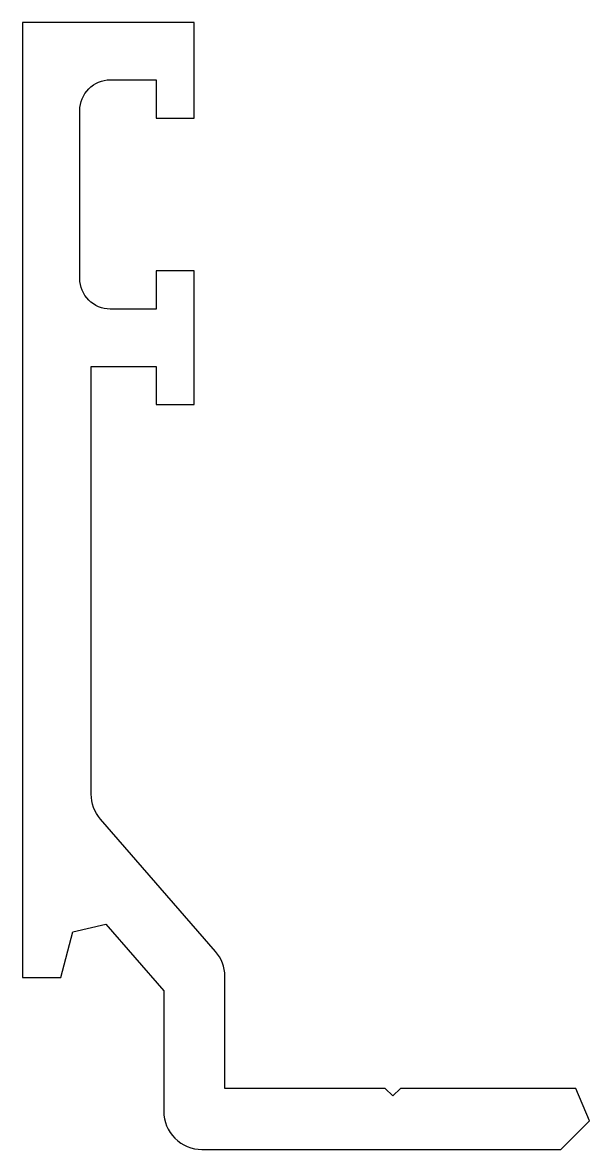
# Model space of a CAD drawing. Header units: millimetres. Extents: x 0 to 14.9, y -4.5 to 25.
import ezdxf

# ---------------------------------------------------------------- set-up
doc = ezdxf.new("R2010")
doc.units = ezdxf.units.MM
doc.header["$LTSCALE"] = 0.5

msp = doc.modelspace()

# ---------------------------------------------------------------- linework, layer by layer
msp.add_lwpolyline([(14.854, -3.754), (14.5, -2.9), (9.9, -2.9), (9.7, -3.1), (9.5, -2.9), (5.3, -2.9), (5.3, 0.03, 0.180829), (5.055, 0.686), (2.045, 4.148, -0.180829), (1.8, 4.804), (1.8, 16), (3.5, 16), (3.5, 15), (4.5, 15), (4.5, 18.5), (3.5, 18.5), (3.5, 17.5), (2.3, 17.5, -0.414214), (1.5, 18.3), (1.5, 22.7, -0.414214), (2.3, 23.5), (3.5, 23.5), (3.5, 22.5), (4.5, 22.5), (4.5, 25), (0, 25), (0, 0), (1, 0), (1.322, 1.201), (2.182, 1.399), (3.7, -0.347), (3.7, -3.5, 0.414214), (4.7, -4.5), (14.107, -4.5), (14.854, -3.754)], format="xyb", close=True)

doc.saveas('drawing.dxf')
